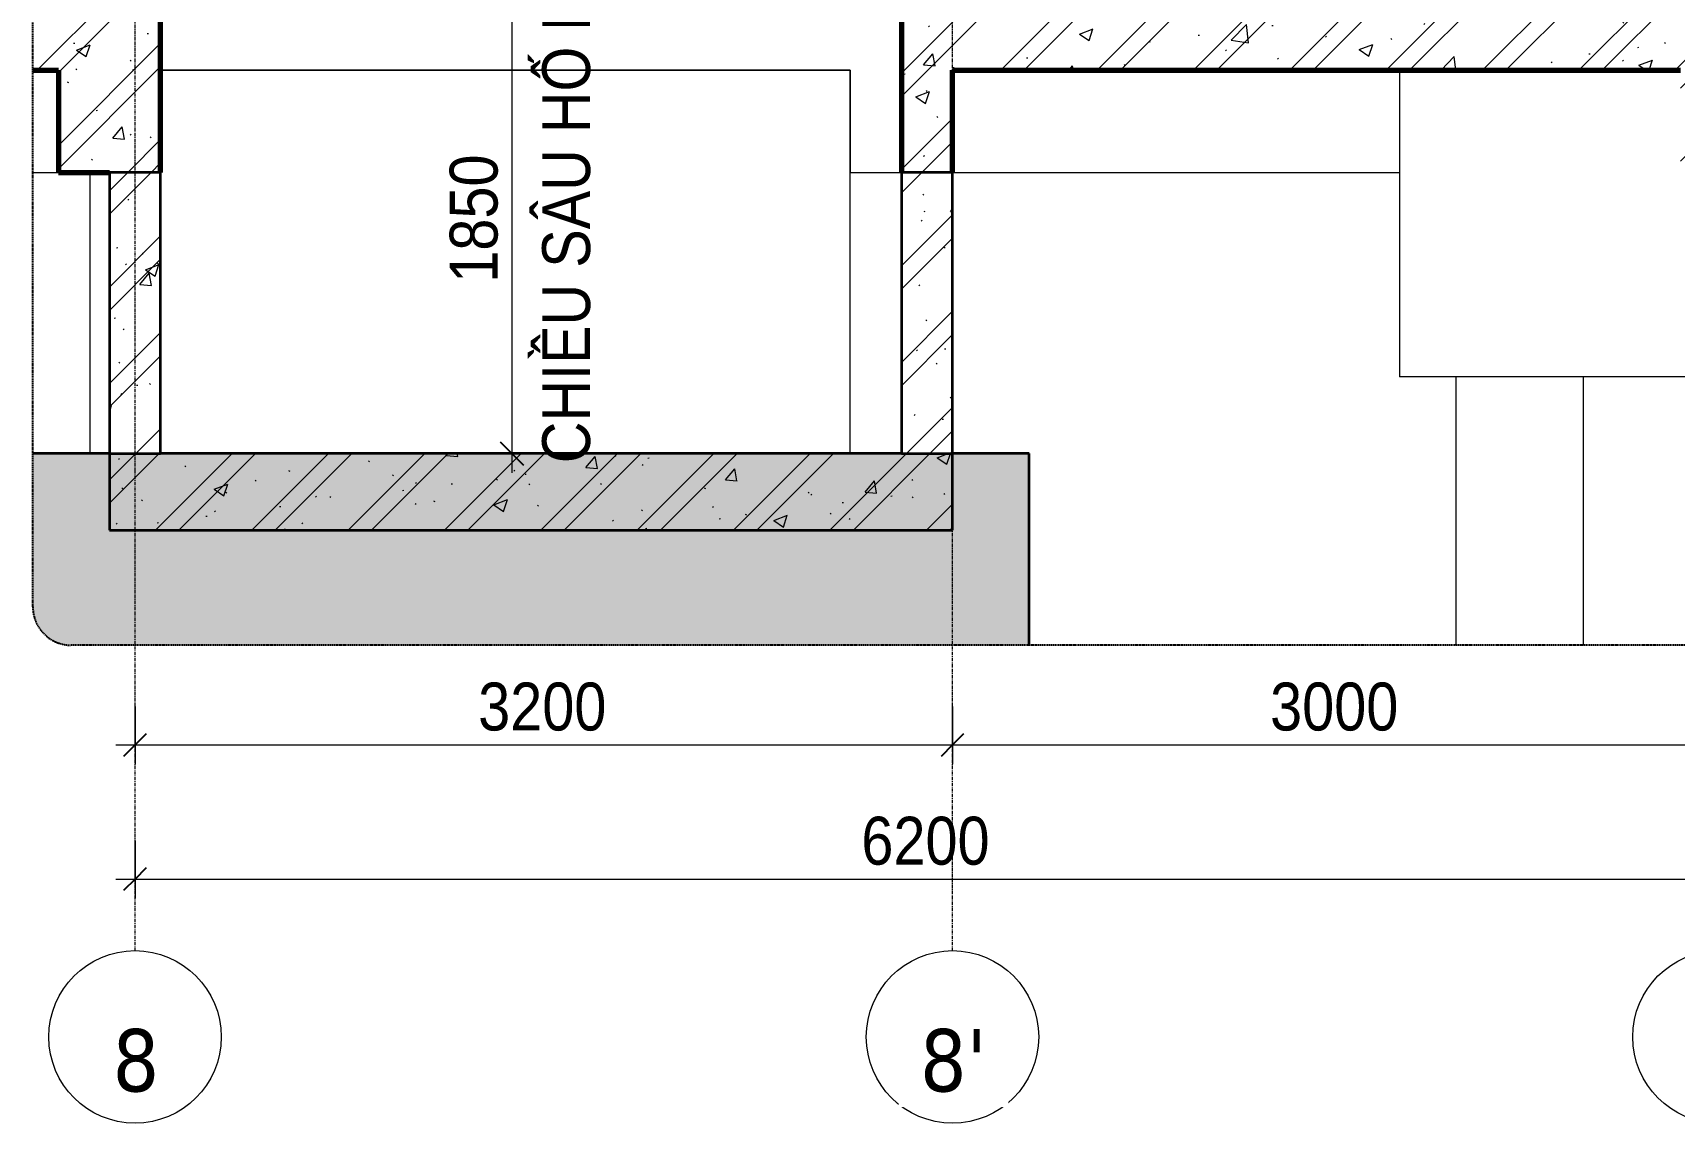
# Model space of a CAD drawing. Header units: millimetres. Extents: x 75015 to 108159, y -6470 to 34550.
# Drawn here: x 76953 to 83378, y -6470 to -2204 of the extents above; entities that cross this region are included whole.
import ezdxf

# ---------------------------------------------------------------- set-up
doc = ezdxf.new("R2010")
doc.units = ezdxf.units.MM
doc.linetypes.add('Grid Line', pattern=[22.225, 12.7, -3.175, 3.175, -3.175])
doc.linetypes.add('Hidden', pattern=[7.14375, 4.7625, -2.38125])
for name, color, linetype, lineweight in [('0-1', 7, 'Continuous', 5), ('A-ANNO-DIMS', 211, 'Continuous', 9), ('A-ANNO-DIMS-75', 211, 'Continuous', 9), ('A-DETL-GENF', 92, 'Continuous', 18), ('A-DETL-GENF-1', 9, 'Continuous', 18), ('A-DETL-GENF-3', 92, 'Hidden', 25), ('A-DETL-MEDM', 33, 'Continuous', 35), ('A-DETL-WIDE', 214, 'Continuous', 70), ('A-FLOR-FNSH-1', 250, 'Continuous', 35), ('A-FLOR-PATT-1', 43, 'Continuous', 18), ('A-WALL-PATT-1', 7, 'Continuous', 18), ('L-SITE-WALL-1', 7, 'Continuous', 18), ('S-BEAM-2', 7, 'Continuous', 18), ('S-BEAM-3', 10, 'Continuous', 50), ('S-COLS-1', 7, 'Continuous', 18), ('S-FNDN-1', 253, 'Continuous', 5), ('S-FNDN-2', 7, 'Continuous', 18), ('S-FNDN-3', 250, 'Continuous', 35), ('S-GRID-1', 1, 'Grid Line', 9), ('S-GRID-IDEN', 1, 'Continuous', 9)]:
    doc.layers.add(name, color=color, linetype=linetype, lineweight=lineweight)
doc.styles.add('Tahoma_B_1', font='tahomabd.ttf', dxfattribs={"height": 243.75})
doc.styles.add('UTM Avo', font='', dxfattribs={"width": 0.9, "height": 187.5})
doc.styles.get('UTM Avo').set_extended_font_data('UTM Avo')
doc.dimstyles.new('1_Dim_chi_tiet_2_5', dxfattribs={"dimscale": 304.8, "dimtxt": 187.368928, "dimasz": 0.295276, "dimexe": 0.246063, "dimexo": 0.0625, "dimgap": 0.024606, "dimtad": 1, "dimdec": 0, "dimrnd": 5, "dimzin": 0, "dimdsep": 46, "dimtxsty": 'UTM Avo', "dimblk1": 'OBLIQUE', "dimblk2": 'OBLIQUE', "dimsah": 1, "dimcen": 0.09, "dimdle": 0.246063, "dimazin": 0, "dimtfac": 1, "dimtdec": 4, "dimtix": 1, "dimtmove": 0, "dimatfit": 3, "dimfxl": 0.492126, "dimfxlon": 1, "dimtvp": 1, "dimtolj": 1, "dimtzin": 0, "dimarcsym": 2})
pattern_1 = [(50, (80335.15, 15725), (546.553, -47.817), [57.15, -628.65]), (355, (80335.15, 15725), (-105.728, 573.17), [45.72, -502.92]), (100.451, (80380.7, 15721), (440.828, 525.35), [48.57, -534.27]), (46.184, (80335.15, 15877.4), (813.237, -126.128), [85.725, -942.975]), (96.636, (80402.9, 15866.9), (712.207, 742.283), [72.855, -801.405]), (351.184, (80335.15, 15877.4), (712.215, 742.276), [68.58, -754.38]), (21, (80411.35, 15839.3), (454.843, -306.796), [57.15, -628.65]), (326, (80411.35, 15839.3), (185.406, 552.564), [45.72, -502.92]), (71.451, (80449.26, 15813.73), (640.251, 245.764), [48.57, -534.27]), (37.5, (80335.15, 15725), (9.2664, 253.665), [5.029, -491.795, 5.029, -505.511, -504.825]), (37.5, (80335.15, 15725), (9.2664, 253.665), [-1007.364, 5.029, -499.796]), (7.5, (80335.15, 15725), (200.4594, 300.5414), [5.029, -286.055, 5.029, -480.365, -192.405]), (7.5, (80335.15, 15725), (200.4594, 300.5414), [-776.478, 5.029, -187.376]), (327.5, (80165.23, 15725), (406.7728, -17.1864), [5.029, -185.471, 5.029, -589.331, -788.67]), (327.5, (80165.23, 15725), (406.7728, -17.1864), [-784.86, 5.029, -783.641]), (317.5, (80089.03, 15725), (444.388, 76.2803), [5.029, -242.621, 5.029, -389.687, -560.07]), (317.5, (80089.03, 15725), (444.388, 76.2803), [-642.366, 5.029, -555.041]), (45, (80335.15, 15725), (-188.5854, 188.5854), []), (45, (80335.15, 16010.75), (-188.5854, 188.5854), [])]

# ---------------------------------------------------------------- blocks, each defined once
blk = doc.blocks.new('NCV_TKTC_KET CAU_rvt-1-TKCS_THANG MÁY TM2 - MẶT CẮT')
at = {"layer": 'A-FLOR-PATT-1'}
h = blk.add_hatch(dxfattribs=at)
h.set_pattern_fill('FP_3', color=256, style=0, pattern_type=2)
h.set_pattern_definition(pattern_1)
h.paths.add_polyline_path([(78887.8, -4150), (80552.6, -4150), (80552.6, -3850), (77252.6, -3850), (77252.6, -4150), (77507.2, -4150)])
h = blk.add_hatch(dxfattribs=at)
h.set_pattern_fill('FP_3', color=256, style=0, pattern_type=2)
h.set_pattern_definition(pattern_1)
h.paths.add_polyline_path([(78887.8, -4150), (80552.6, -4150), (80552.6, -3850), (77252.6, -3850), (77252.6, -4150), (77507.2, -4150)])
at = {"layer": 'A-WALL-PATT-1'}
blk.add_hatch(color=256, dxfattribs=at).paths.add_polyline_path([(80552.6, -3850), (80552.6, -3850), (80552.6, -2750)])
at = {"layer": 'S-FNDN-1'}
blk.add_hatch(color=256, dxfattribs=at).paths.add_polyline_path([(80842.3, -4600), (80852.6, -4600), (80852.6, -3850), (76952.6, -3850), (76952.6, -4450), (76957.7, -4488.8), (76972.7, -4525), (76996.5, -4556.1), (77027.6, -4579.9), (77063.7, -4594.9), (77102.6, -4600), (80688.9, -4600)])
at = {"layer": 'A-FLOR-FNSH-1'}
for p, q in [((77252.6, -3850), (77252.6, -4150)), ((80352.6, -3850), (77452.6, -3850)), ((80552.6, -4150), (80552.6, -3850)), ((77252.6, -4150), (80552.6, -4150))]:
    blk.add_line(p, q, dxfattribs=at)
at = {"layer": 'L-SITE-WALL-1'}
for p, q in [((80152.6, -2350), (77452.6, -2350)), ((80152.6, -2750), (80152.6, -2350)), ((80152.6, -3850), (80152.6, -2750))]:
    blk.add_line(p, q, dxfattribs=at)
at = {"layer": 'S-BEAM-2'}
for p, q in [((77452.6, -2350), (80152.6, -2350)), ((80152.6, -2350), (80152.6, -2750)), ((76952.6, -2750), (77052.6, -2750)), ((80152.6, -2750), (80352.6, -2750)), ((80552.6, -2750), (82302.7, -2750))]:
    blk.add_line(p, q, dxfattribs=at)
at = {"layer": 'S-BEAM-3'}
blk.add_line((77452.6, -2350), (77452.6, -2050), dxfattribs=at)
at = {"layer": 'S-COLS-1'}
blk.add_line((77177.6, -3850), (77177.6, -2750), dxfattribs=at)
at = {"layer": 'S-FNDN-2'}
for p, q in [((82302.7, -2350), (82302.7, -3550)), ((84557.2, -3550), (82302.7, -3550)), ((82522.7, -3550), (82522.7, -4600)), ((83022.7, -4600), (83022.7, -3550))]:
    blk.add_line(p, q, dxfattribs=at)
at = {"layer": 'S-FNDN-3'}
for p, q in [((77252.6, -3850), (76952.6, -3850)), ((80352.6, -3850), (77452.6, -3850)), ((80852.6, -3850), (80552.6, -3850)), ((80852.6, -4600), (80852.6, -3850))]:
    blk.add_line(p, q, dxfattribs=at)
blk = doc.blocks.new('BORDER VIEW - BORDER VIEW-3767618-TKCS_THANG MÁY TM2 - MẶT CẮT')
at = {"layer": 'A-DETL-GENF-3'}
for p, q in [((76952.6, -4450), (76952.6, 33952.5)), ((84407.2, -4600), (77102.6, -4600))]:
    blk.add_line(p, q, dxfattribs=at)
blk.add_arc((77102.6, -4450), 150, 180, 270, dxfattribs=at)
blk = doc.blocks.new('Grid - M_Grid Head - Circle-353313-TKCS_THANG MÁY TM2 - MẶT CẮT')
at = {"layer": 'S-GRID-IDEN'}
blk.add_circle((77352.6, -6132.8), 337.5, dxfattribs=at)
blk = doc.blocks.new('DIMBLOCK17-TKCS_THANG MÁY TM2 - MẶT CẮT')
at = {"layer": 'A-ANNO-DIMS-75', "lineweight": 25}
for p, q in [((78828, -2000), (78783, -1955)), ((78828, -2000), (78873, -2045)), ((78828, -3850), (78783, -3805)), ((78828, -3850), (78873, -3895))]:
    blk.add_line(p, q, dxfattribs=at)
at = {"layer": 'A-ANNO-DIMS-75'}
for p, q in [((78978, -2000), (78753, -2000)), ((78828, -2000), (78828, -3925)), ((78828, -2000), (78978, -2000)), ((78978, -3850), (78753, -3850)), ((78828, -3850), (78978, -3850))]:
    blk.add_line(p, q, dxfattribs=at)
at = {"layer": 'A-ANNO-DIMS-75', "color": 0, "char_height": 187.5, "attachment_point": 1, "rotation": 90, "line_spacing_factor": 1.110334, "style": 'UTM Avo'}
for s, insert, width in [('CHI\\fUTM Avo|b0|i0|c254|p18|;\\W.9;ỀU SÂU HỐ PIT', (78946.4, -3887.9), 2310.883), ('1850', (78584.4, -3181.8), 616.236)]:
    blk.add_mtext(s, dxfattribs=dict(at, insert=insert, width=width))
blk = doc.blocks.new('_Oblique')
at = {"color": 0, "linetype": 'ByBlock', "lineweight": -2}
blk.add_line((-0.5, -0.5), (0.5, 0.5), dxfattribs=at)
blk = doc.blocks.new('DIMBLOCK26-TKCS_THANG MÁY TM2 - MẶT CẮT')
at = {"layer": 'A-ANNO-DIMS-75'}
for p, q in [((77352.6, -4839.9), (77352.6, -5064.9)), ((77352.6, -4989.9), (77352.6, -4839.9)), ((80552.6, -4839.9), (80552.6, -5064.9)), ((80552.6, -4989.9), (80552.6, -4839.9)), ((77277.6, -4989.9), (80552.6, -4989.9))]:
    blk.add_line(p, q, dxfattribs=at)
at = {"layer": 'A-ANNO-DIMS-75', "lineweight": 25}
for p, q in [((77352.6, -4989.9), (77397.6, -4944.9)), ((80552.6, -4989.9), (80597.6, -4944.9)), ((77352.6, -4989.9), (77307.6, -5034.9)), ((80552.6, -4989.9), (80507.6, -5034.9))]:
    blk.add_line(p, q, dxfattribs=at)
at = {"layer": 'A-ANNO-DIMS-75', "color": 0, "insert": (78695.8, -4746.3), "char_height": 187.5, "width": 616.236, "attachment_point": 1, "line_spacing_factor": 1.110334, "style": 'UTM Avo'}
blk.add_mtext('3200', dxfattribs=at)
blk = doc.blocks.new('DIMBLOCK27-TKCS_THANG MÁY TM2 - MẶT CẮT')
at = {"layer": 'A-ANNO-DIMS-75'}
for p, q in [((80552.6, -4839.9), (80552.6, -5064.9)), ((80552.6, -4989.9), (80552.6, -4839.9)), ((83552.6, -4839.9), (83552.6, -5064.9)), ((83552.6, -4989.9), (83552.6, -4839.9)), ((80552.6, -4989.9), (83627.6, -4989.9))]:
    blk.add_line(p, q, dxfattribs=at)
at = {"layer": 'A-ANNO-DIMS-75', "lineweight": 25}
for p, q in [((80552.6, -4989.9), (80597.6, -4944.9)), ((83552.6, -4989.9), (83597.6, -4944.9)), ((80552.6, -4989.9), (80507.6, -5034.9)), ((83552.6, -4989.9), (83507.6, -5034.9))]:
    blk.add_line(p, q, dxfattribs=at)
at = {"layer": 'A-ANNO-DIMS-75', "color": 0, "insert": (81795.8, -4746.3), "char_height": 187.5, "width": 616.236, "attachment_point": 1, "line_spacing_factor": 1.110334, "style": 'UTM Avo'}
blk.add_mtext('3000', dxfattribs=at)
blk = doc.blocks.new('DIMBLOCK28-TKCS_THANG MÁY TM2 - MẶT CẮT')
at = {"layer": 'A-ANNO-DIMS-75'}
for p, q in [((77352.6, -5364.9), (77352.6, -5589.9)), ((77352.6, -5514.9), (77352.6, -5364.9)), ((83552.6, -5364.9), (83552.6, -5589.9)), ((83552.6, -5514.9), (83552.6, -5364.9)), ((77277.6, -5514.9), (83627.6, -5514.9))]:
    blk.add_line(p, q, dxfattribs=at)
at = {"layer": 'A-ANNO-DIMS-75', "lineweight": 25}
for p, q in [((77352.6, -5514.9), (77307.6, -5559.9)), ((77352.6, -5514.9), (77397.6, -5469.9)), ((83552.6, -5514.9), (83507.6, -5559.9)), ((83552.6, -5514.9), (83597.6, -5469.9))]:
    blk.add_line(p, q, dxfattribs=at)
at = {"layer": 'A-ANNO-DIMS-75', "color": 0, "insert": (80195.8, -5271.3), "char_height": 187.5, "width": 616.236, "attachment_point": 1, "line_spacing_factor": 1.110334, "style": 'UTM Avo'}
blk.add_mtext('6200', dxfattribs=at)

msp = doc.modelspace()

# ---------------------------------------------------------------- hatches: boundary and pattern name
at = {"layer": 'A-DETL-GENF-1'}
h = msp.add_hatch(dxfattribs=at)
h.set_pattern_fill('FP_3', color=256, style=0, pattern_type=2)
h.set_pattern_definition(pattern_1)
h.paths.add_polyline_path([(80352.6, -2750), (80552.6, -2750), (80552.6, -2350), (83402.7, -2350), (83402.7, -2750), (83802.7, -2750), (83802.7, -2350), (84557.2, -2350), (84557.2, -2050), (80352.6, -2050), (80352.6, -2212.9)])
h.paths.add_polyline_path([(77052.6, -2750), (77452.6, -2750), (77452.6, -2050), (76952.6, -2050), (76952.6, -2350), (77052.6, -2350)])
h = msp.add_hatch(dxfattribs=at)
h.set_pattern_fill('FP_3', color=256, style=0, pattern_type=2)
h.set_pattern_definition(pattern_1)
h.paths.add_polyline_path([(77252.6, -3850), (77452.6, -3850), (77452.6, -2750), (77252.6, -2750), (77252.6, -3450.1)])
h.paths.add_polyline_path([(80552.6, -3850), (80552.6, -2750), (80352.6, -2750), (80352.6, -3850)])

# ---------------------------------------------------------------- linework, layer by layer
at = {"layer": 'A-DETL-MEDM'}
for p, q in [((77252.6, -2750), (77252.6, -3850)), ((77452.6, -2750), (77252.6, -2750)), ((77452.6, -3850), (77452.6, -2750)), ((80552.6, -2750), (80352.6, -2750)), ((80352.6, -2750), (80352.6, -3850)), ((80552.6, -3850), (80552.6, -2750)), ((77252.6, -3850), (77452.6, -3850)), ((80352.6, -3850), (80552.6, -3850))]:
    msp.add_line(p, q, dxfattribs=at)
at = {"layer": 'A-DETL-WIDE'}
for p, q in [((77452.6, -2750), (77452.6, -2050)), ((80352.6, -2050), (80352.6, -2750)), ((76952.6, -2350), (77052.6, -2350)), ((77052.6, -2350), (77052.6, -2750)), ((80552.6, -2750), (80552.6, -2350)), ((80552.6, -2350), (83402.7, -2350)), ((77052.6, -2750), (77252.6, -2750))]:
    msp.add_line(p, q, dxfattribs=at)
at = {"layer": 'S-GRID-1'}
for p, q in [((77352.6, -3920.3), (77352.6, 32410.9)), ((80552.6, -3920.3), (80552.6, 32410.9)), ((77352.6, -5795.3), (77352.6, -3920.3)), ((80552.6, -5795.3), (80552.6, -3920.3))]:
    msp.add_line(p, q, dxfattribs=at)

# ---------------------------------------------------------------- block references
at = {"layer": '0-1'}
msp.add_blockref('NCV_TKTC_KET CAU_rvt-1-TKCS_THANG MÁY TM2 - MẶT CẮT', (0, 0), dxfattribs=at)
at = {"layer": 'A-DETL-GENF'}
msp.add_blockref('BORDER VIEW - BORDER VIEW-3767618-TKCS_THANG MÁY TM2 - MẶT CẮT', (0, 0), dxfattribs=at)
at = {"layer": 'S-GRID-IDEN'}
for p in [(0, 0), (3200, 0), (6200, 0)]:
    msp.add_blockref('Grid - M_Grid Head - Circle-353313-TKCS_THANG MÁY TM2 - MẶT CẮT', p, dxfattribs=at)

# ---------------------------------------------------------------- dimensions: what is measured, and where the dimension line sits
at = {"layer": 'A-ANNO-DIMS'}
dim = msp.add_linear_dim(base=(78828, -3850), p1=(78978, -2000), p2=(78978, -3850), angle=90, text='<>\\XCHIỀU SÂU HỐ PIT', dimstyle='1_Dim_chi_tiet_2_5', override={"dimpost": '<>', "dimfxl": 1850}, dxfattribs=at)
dim.commit()
dim.dimension.update_dxf_attribs({"geometry": 'DIMBLOCK17-TKCS_THANG MÁY TM2 - MẶT CẮT', "text_midpoint": (78828, -2925)})
for base, p1, p2, override, picture, middle in [((80552.6, -4989.9), (77352.6, -4839.9), (80552.6, -4839.9), {"dimpost": '<>', "dimfxl": 3200}, 'DIMBLOCK26-TKCS_THANG MÁY TM2 - MẶT CẮT', (78952.6, -4885.3)), ((83552.6, -4989.9), (80552.6, -4839.9), (83552.6, -4839.9), {"dimpost": '<>', "dimfxl": 3000}, 'DIMBLOCK27-TKCS_THANG MÁY TM2 - MẶT CẮT', (82052.6, -4885.3)), ((83552.6, -5514.9), (77352.6, -5364.9), (83552.6, -5364.9), {"dimpost": '<>', "dimfxl": 6200}, 'DIMBLOCK28-TKCS_THANG MÁY TM2 - MẶT CẮT', (80452.6, -5410.3))]:
    dim = msp.add_linear_dim(base=base, p1=p1, p2=p2, dimstyle='1_Dim_chi_tiet_2_5', override=override, dxfattribs=at)
    dim.commit()
    dim.dimension.update_dxf_attribs({"geometry": picture, "text_midpoint": middle})

# ---------------------------------------------------------------- next in the draw order: texts
at = {"layer": 'S-GRID-IDEN', "char_height": 243.75, "attachment_point": 5, "line_spacing_factor": 0.996129, "style": 'Tahoma_B_1', "bg_fill": 3, "box_fill_scale": 1.25, "bg_fill_color": 256, "bg_fill_true_color": 13158600, "bg_fill_transparency": 0}
for s, insert, width in [('\\pt952.49944,1904.99888,2857.50075,3810.00019,4762.49962,5714.99906,6667.50094,7620.00037,8572.49981,9524.99925,10477.50113,11430.00056,12382.5,13334.99944,14287.49888,15240.00075,16192.50019,17144.99963,18097.49906,19050.00094,20002.50038,20954.99981,21907.49925,22860.00113,23812.50056,24765,25717.49944,26669.99887,27622.50075,28575.00019,29527.49963,30479.99906;8', (77356.1, -6226.4), 218.25), ("\\pt952.49944,1904.99888,2857.50075,3810.00019,4762.49962,5714.99906,6667.50094,7620.00037,8572.49981,9524.99925,10477.50113,11430.00056,12382.5,13334.99944,14287.49888,15240.00075,16192.50019,17144.99963,18097.49906,19050.00094,20002.50038,20954.99981,21907.49925,22860.00113,23812.50056,24765,25717.49944,26669.99887,27622.50075,28575.00019,29527.49963,30479.99906;8'", (80556.1, -6226.4), 307.5)]:
    msp.add_mtext(s, dxfattribs=dict(at, insert=insert, width=width))

doc.saveas('drawing.dxf')
